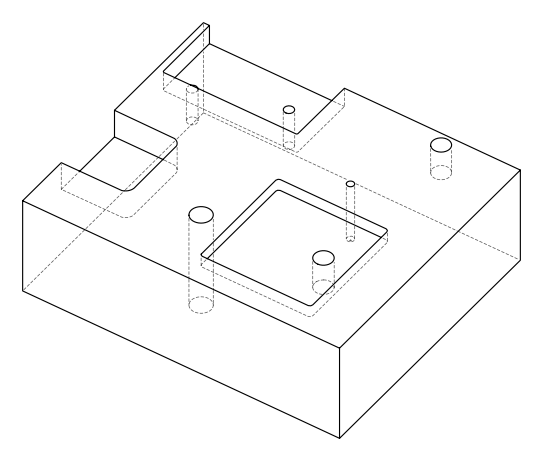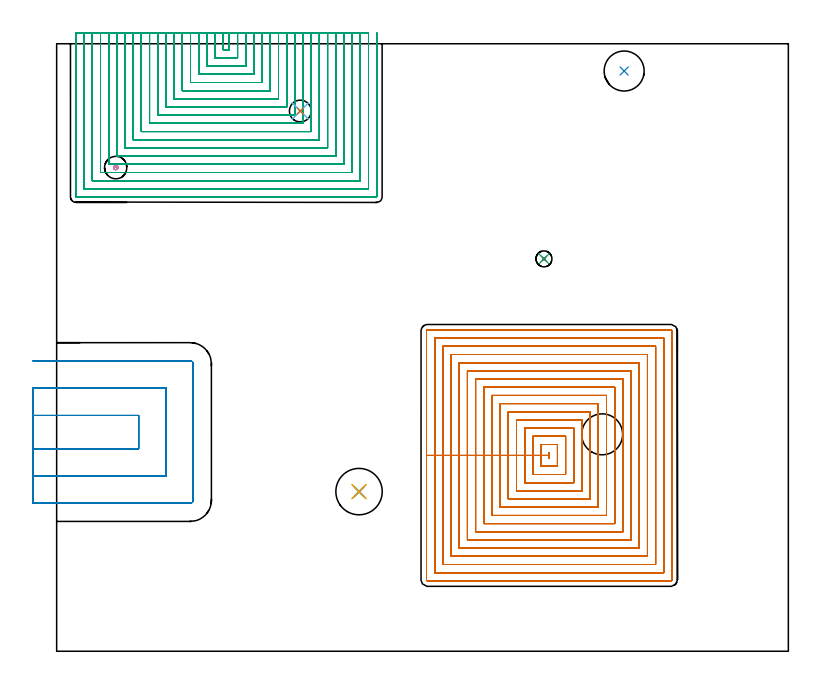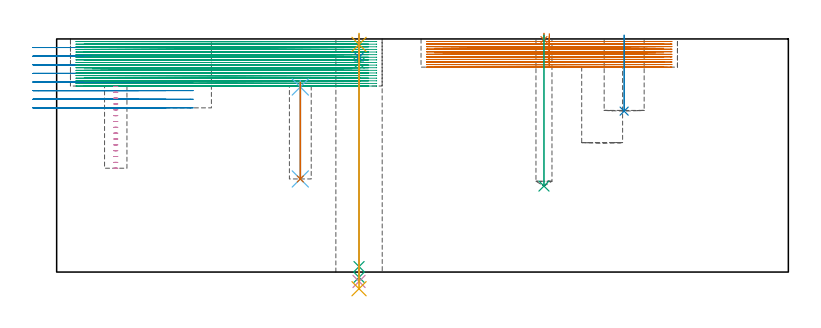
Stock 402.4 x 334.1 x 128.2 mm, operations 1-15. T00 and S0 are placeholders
(PLAN: 16 operations, 13 tool changes, 355.3 min)
(1 MILL_RECTANGULAR_POCKET | POCKET_RECTANGULAR_STRAIGHT | NXT0201_008 | Follow Part, ap 1.5, ae 75% | 99.46 min | 314551 mm3)
(2 MILL_SLOT | SLOT_PARTIAL_RECTANGULAR | UGT0201_094 | Follow Part, ap 5, ae 75% | 12.73 min | 314867 mm3)
(3 MILL_SLOT_1 | SLOT_PARTIAL_RECTANGULAR_1 | NXT0201_008 | Follow Part, ap 1.5, ae 75% | 239.48 min | 387371 mm3)
(4 MILL_BLIND_HOLE_FROM_SOLID_MATERIAL | STEP1POCKET | UGT0201_128 | Spiral | 0.67 min | 5383 mm3)
(5 SPOT_DRILL | STEP1HOLE | NXT0321_9005460120000 | 0.05 min | 165 mm3)
(6 SPOT_DRILL_1 | STEP1POCKET_1 | NXT0321_9005460120000 | 0.03 min | 2 mm3)
(7 SPOT_DRILL_2 | STEP1POCKET_3 | NXT0321_9005460120000 | 0.03 min | 12 mm3)
(8 DRILL_BLIND_HOLE_INTO_CENTER | STEP1HOLE | NXT0301_038 | 0.05 min | 239 mm3)
(9 GUN_DRILL_THROUGH_HOLE | STEP1HOLE | UGT0307_002 | 0.58 min | 3330 mm3)
(10 SPADE_DRILL_TO_ENLARGE_THROUGH_HOLE | STEP1HOLE | UGT0306_007 | 0.54 min | 23560 mm3)
(11 DRILL_TO_ENLARGE_THROUGH_HOLE | STEP1HOLE | UGT0301_386 | 0.56 min | 38104 mm3)
(12 DRILL_BLIND_HOLE_INTO_CENTER_1 | STEP1POCKET_1 | NXT0301_038 | 0.22 min | 1729 mm3)
(13 DRILL_TO_ENLARGE_BLIND_HOLE | STEP1POCKET_1 | UGT0301_373 | 0.22 min | 4023 mm3)
(14 INDEXABLE_INSERT_DRILL_BLIND_HOLE_FROM_SOLID | STEP1POCKET_2 | NXT0302_015 | 0.17 min | 14998 mm3)
(15 DRILL_BLIND_HOLE_INTO_CENTER_2 | STEP1POCKET_3 | UGT0301_483 | 0.33 min | 4744 mm3)
(16 INDEXABLE_INSERT_DRILL_BLIND_HOLE_FROM_SOLID_1 | STEP1POCKET_4 | NXT0302_016 | 0.18 min | 16542 mm3)
(TOOL NXT0201_008 | ENDMILL 6mm [2P460-0600-NA 1630] | D6 FL26 Z6)
(TOOL UGT0201_094 | End mill 20 mm | D20 FL38 Z4)
(TOOL UGT0201_128 | Carbide End Mill 10.0 | D10 FL15 Z4)
(TOOL NXT0321_9005460120000 | NC Spot Drill, 142deg, 12mm, Carbide, Uncoated | D12 PA142 FL30 Z2)
(TOOL NXT0301_038 | Carbide Drill 6.7mm [860.1-0670-034A1-MM 2214] | D6.7 PA140 FL53 Z2)
(TOOL UGT0307_002 | Gun Drill 6 mm | D6 PA130 FL24 Z1)
(TOOL UGT0306_007 | Spade Drill 16.5mm | D16.5 PA132 FL10 Z2)
(TOOL UGT0301_386 | Twist Drill 25.5 mm | D25.5 PA118 FL165 Z2)
(TOOL UGT0301_373 | Twist Drill Flat Bottom 12 mm | D12 PA180 FL101 Z2)
(TOOL NXT0302_015 | Index. Insert Drill 22mm [880-D2200L25-03] | D22 PA176 FL66 Z2)
(TOOL UGT0301_483 | Carbide Drill 8.8 mm | D8.8 PA118 FL81 Z2)
(TOOL NXT0302_016 | Index. Insert Drill 22.5mm [880-D2250L25-03] | D22.5 PA176 FL68 Z2)
(OP 1 MILL_RECTANGULAR_POCKET)
G17 G21 G94 G90
T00 M6
G54
G17 G0 G90 X270.9 Y106.245 S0 M3
G43 Z138.2 H1
Z131.2
G94 G1 Y109.2 Z130.408 F250.
Y106.2 Z129.604
Y109.2 Z128.8
Y106.2 Z127.997
Y109.2 Z127.193
Y107.7 Z126.791
Y106.2 F500.
Y109.2
Y107.7
X266.4
Y101.7
X275.4
Y113.7
X266.4
Y107.7
X261.9
Y97.2
X279.9
Y118.2
X261.9
Y107.7
X257.4
Y92.7
X284.4
Y122.7
X257.4
Y107.7
X252.9
Y88.2
X288.9
Y127.2
X252.9
Y107.7
X248.4
Y83.7
X293.4
Y131.7
X248.4
Y107.7
X243.9
Y79.2
X297.9
Y136.2
X243.9
Y107.7
X239.4
Y74.7
X302.4
Y140.7
X239.4
Y107.7
X234.9
Y70.2
X306.9
Y145.2
X234.9
Y107.7
X230.4
Y65.7
X311.4
Y149.7
X230.4
Y107.7
X225.9
Y61.2
X315.9
Y154.2
X225.9
Y107.7
X221.4
Y56.7
X320.4
Y158.7
X221.4
Y107.7
X216.9
Y52.2
X324.9
Y163.2
X216.9
Y107.7
X212.4
Y47.7
X329.4
Y167.7
X212.4
Y107.7
X207.9
Y43.2
X333.9
Y172.2
X207.9
Y107.7
X203.4
Y39.3
G3 X204. Y38.7 R0.6
G1 X337.8
G3 X338.4 Y39.3 R0.6
G1 Y176.1
G3 X337.8 Y176.7 R0.6
G1 X204.
G3 X203.4 Y176.1 R0.6
G1 Y107.7
Y106.7
G0 X270.9 Y106.245 Z129.791
G1 Y109.2 Z128.999 F250.
Y106.2 Z128.195
Y109.2 Z127.391
Y106.2 Z126.588
Y109.2 Z125.784
Y107.7 Z125.382
Y106.2 F500.
Y109.2
Y107.7
X266.4
Y101.7
X275.4
Y113.7
X266.4
Y107.7
X261.9
Y97.2
X279.9
Y118.2
X261.9
Y107.7
X257.4
Y92.7
X284.4
Y122.7
X257.4
Y107.7
X252.9
Y88.2
X288.9
Y127.2
X252.9
Y107.7
X248.4
Y83.7
X293.4
Y131.7
X248.4
Y107.7
X243.9
Y79.2
X297.9
Y136.2
X243.9
Y107.7
X239.4
Y74.7
X302.4
Y140.7
X239.4
Y107.7
X234.9
Y70.2
X306.9
Y145.2
X234.9
Y107.7
X230.4
Y65.7
X311.4
Y149.7
X230.4
Y107.7
X225.9
Y61.2
X315.9
Y154.2
X225.9
Y107.7
X221.4
Y56.7
X320.4
Y158.7
X221.4
Y107.7
X216.9
Y52.2
X324.9
Y163.2
X216.9
Y107.7
X212.4
Y47.7
X329.4
Y167.7
X212.4
Y107.7
X207.9
Y43.2
X333.9
Y172.2
X207.9
Y107.7
X203.4
Y39.3
G3 X204. Y38.7 R0.6
G1 X337.8
G3 X338.4 Y39.3 R0.6
G1 Y176.1
G3 X337.8 Y176.7 R0.6
G1 X204.
G3 X203.4 Y176.1 R0.6
G1 Y107.7
Y106.7
G0 X270.9 Y106.245 Z128.382
G1 Y109.2 Z127.59 F250.
Y106.2 Z126.786
Y109.2 Z125.982
Y106.2 Z125.178
Y109.2 Z124.375
Y107.7 Z123.973
Y106.2 F500.
Y109.2
Y107.7
X266.4
Y101.7
X275.4
Y113.7
X266.4
Y107.7
X261.9
Y97.2
X279.9
Y118.2
X261.9
Y107.7
X257.4
Y92.7
X284.4
Y122.7
X257.4
Y107.7
X252.9
Y88.2
X288.9
Y127.2
X252.9
Y107.7
X248.4
Y83.7
X293.4
Y131.7
X248.4
Y107.7
X243.9
Y79.2
X297.9
Y136.2
X243.9
Y107.7
X239.4
Y74.7
X302.4
Y140.7
X239.4
Y107.7
X234.9
Y70.2
X306.9
Y145.2
X234.9
Y107.7
X230.4
Y65.7
X311.4
Y149.7
X230.4
Y107.7
X225.9
Y61.2
X315.9
Y154.2
X225.9
Y107.7
X221.4
Y56.7
X320.4
Y158.7
X221.4
Y107.7
X216.9
Y52.2
X324.9
Y163.2
X216.9
Y107.7
X212.4
Y47.7
X329.4
Y167.7
X212.4
Y107.7
X207.9
Y43.2
X333.9
Y172.2
X207.9
Y107.7
X203.4
Y39.3
G3 X204. Y38.7 R0.6
G1 X337.8
G3 X338.4 Y39.3 R0.6
G1 Y176.1
G3 X337.8 Y176.7 R0.6
G1 X204.
G3 X203.4 Y176.1 R0.6
G1 Y107.7
Y106.7
G0 X270.9 Y106.245 Z126.973
G1 Y109.2 Z126.181 F250.
Y106.2 Z125.377
Y109.2 Z124.573
Y106.2 Z123.769
Y109.2 Z122.965
Y107.7 Z122.564
Y106.2 F500.
Y109.2
Y107.7
X266.4
Y101.7
X275.4
Y113.7
X266.4
Y107.7
X261.9
Y97.2
X279.9
Y118.2
X261.9
Y107.7
X257.4
Y92.7
X284.4
Y122.7
X257.4
Y107.7
X252.9
Y88.2
X288.9
Y127.2
X252.9
Y107.7
X248.4
Y83.7
X293.4
Y131.7
X248.4
Y107.7
X243.9
Y79.2
X297.9
Y136.2
X243.9
Y107.7
X239.4
Y74.7
X302.4
Y140.7
X239.4
Y107.7
X234.9
Y70.2
X306.9
Y145.2
X234.9
Y107.7
X230.4
Y65.7
X311.4
Y149.7
X230.4
Y107.7
X225.9
Y61.2
X315.9
Y154.2
X225.9
Y107.7
X221.4
Y56.7
X320.4
Y158.7
X221.4
Y107.7
X216.9
Y52.2
X324.9
Y163.2
X216.9
Y107.7
X212.4
Y47.7
X329.4
Y167.7
X212.4
Y107.7
X207.9
Y43.2
X333.9
Y172.2
X207.9
Y107.7
X203.4
Y39.3
G3 X204. Y38.7 R0.6
G1 X337.8
G3 X338.4 Y39.3 R0.6
G1 Y176.1
G3 X337.8 Y176.7 R0.6
G1 X204.
G3 X203.4 Y176.1 R0.6
G1 Y107.7
Y106.7
G0 X270.9 Y106.245 Z125.564
G1 Y109.2 Z124.772 F250.
Y106.2 Z123.968
Y109.2 Z123.164
Y106.2 Z122.36
Y109.2 Z121.556
Y107.7 Z121.154
Y106.2 F500.
Y109.2
Y107.7
X266.4
Y101.7
X275.4
Y113.7
X266.4
Y107.7
X261.9
Y97.2
X279.9
Y118.2
X261.9
Y107.7
X257.4
Y92.7
X284.4
Y122.7
X257.4
Y107.7
X252.9
Y88.2
X288.9
Y127.2
X252.9
Y107.7
X248.4
Y83.7
X293.4
Y131.7
X248.4
Y107.7
X243.9
Y79.2
X297.9
Y136.2
X243.9
Y107.7
X239.4
Y74.7
X302.4
Y140.7
X239.4
Y107.7
X234.9
Y70.2
X306.9
Y145.2
X234.9
Y107.7
X230.4
Y65.7
X311.4
Y149.7
X230.4
Y107.7
X225.9
Y61.2
X315.9
Y154.2
X225.9
Y107.7
X221.4
Y56.7
X320.4
Y158.7
X221.4
Y107.7
X216.9
Y52.2
X324.9
Y163.2
X216.9
Y107.7
X212.4
Y47.7
X329.4
Y167.7
X212.4
Y107.7
X207.9
Y43.2
X333.9
Y172.2
X207.9
Y107.7
X203.4
Y39.3
G3 X204. Y38.7 R0.6
G1 X337.8
G3 X338.4 Y39.3 R0.6
G1 Y176.1
G3 X337.8 Y176.7 R0.6
G1 X204.
G3 X203.4 Y176.1 R0.6
G1 Y107.7
Y106.7
G0 X270.9 Y106.245 Z124.154
G1 Y109.2 Z123.363 F250.
Y106.2 Z122.559
Y109.2 Z121.755
Y106.2 Z120.951
Y109.2 Z120.147
Y107.7 Z119.745
Y106.2 F500.
Y109.2
Y107.7
X266.4
Y101.7
X275.4
Y113.7
X266.4
Y107.7
X261.9
Y97.2
X279.9
Y118.2
X261.9
Y107.7
X257.4
Y92.7
X284.4
Y122.7
X257.4
Y107.7
X252.9
Y88.2
X288.9
Y127.2
X252.9
Y107.7
X248.4
Y83.7
X293.4
Y131.7
X248.4
Y107.7
X243.9
Y79.2
X297.9
Y136.2
X243.9
Y107.7
X239.4
Y74.7
X302.4
Y140.7
X239.4
Y107.7
X234.9
Y70.2
X306.9
Y145.2
X234.9
Y107.7
X230.4
Y65.7
X311.4
Y149.7
X230.4
Y107.7
X225.9
Y61.2
X315.9
Y154.2
X225.9
Y107.7
X221.4
Y56.7
X320.4
Y158.7
X221.4
Y107.7
X216.9
Y52.2
X324.9
Y163.2
X216.9
Y107.7
X212.4
Y47.7
X329.4
Y167.7
X212.4
Y107.7
X207.9
Y43.2
X333.9
Y172.2
X207.9
Y107.7
X203.4
Y39.3
G3 X204. Y38.7 R0.6
G1 X337.8
G3 X338.4 Y39.3 R0.6
G1 Y176.1
G3 X337.8 Y176.7 R0.6
G1 X204.
G3 X203.4 Y176.1 R0.6
G1 Y107.7
Y106.7
G0 X270.9 Y106.245 Z122.745
G1 Y109.2 Z121.954 F250.
Y106.2 Z121.15
Y109.2 Z120.346
Y106.2 Z119.542
Y109.2 Z118.738
Y107.7 Z118.336
Y106.2 F500.
Y109.2
Y107.7
X266.4
Y101.7
X275.4
Y113.7
X266.4
Y107.7
X261.9
Y97.2
X279.9
Y118.2
X261.9
Y107.7
X257.4
Y92.7
X284.4
Y122.7
X257.4
Y107.7
X252.9
Y88.2
X288.9
Y127.2
X252.9
Y107.7
X248.4
Y83.7
X293.4
Y131.7
X248.4
Y107.7
X243.9
Y79.2
X297.9
Y136.2
X243.9
Y107.7
X239.4
Y74.7
X302.4
Y140.7
X239.4
Y107.7
X234.9
Y70.2
X306.9
Y145.2
X234.9
Y107.7
X230.4
Y65.7
X311.4
Y149.7
X230.4
Y107.7
X225.9
Y61.2
X315.9
Y154.2
X225.9
Y107.7
X221.4
Y56.7
X320.4
Y158.7
X221.4
Y107.7
X216.9
Y52.2
X324.9
Y163.2
X216.9
Y107.7
X212.4
Y47.7
X329.4
Y167.7
X212.4
Y107.7
X207.9
Y43.2
X333.9
Y172.2
X207.9
Y107.7
X203.4
Y39.3
G3 X204. Y38.7 R0.6
G1 X337.8
G3 X338.4 Y39.3 R0.6
G1 Y176.1
G3 X337.8 Y176.7 R0.6
G1 X204.
G3 X203.4 Y176.1 R0.6
G1 Y107.7
Y106.7
G0 X270.9 Y106.245 Z121.336
G1 Y109.2 Z120.545 F250.
Y106.2 Z119.741
Y109.2 Z118.937
Y106.2 Z118.133
Y109.2 Z117.329
Y107.7 Z116.927
Y106.2 F500.
Y109.2
Y107.7
X266.4
Y101.7
X275.4
Y113.7
X266.4
Y107.7
X261.9
Y97.2
X279.9
Y118.2
X261.9
Y107.7
X257.4
Y92.7
X284.4
Y122.7
X257.4
Y107.7
X252.9
Y88.2
X288.9
Y127.2
X252.9
Y107.7
X248.4
Y83.7
X293.4
Y131.7
X248.4
Y107.7
X243.9
Y79.2
X297.9
Y136.2
X243.9
Y107.7
X239.4
Y74.7
X302.4
Y140.7
X239.4
Y107.7
X234.9
Y70.2
X306.9
Y145.2
X234.9
Y107.7
X230.4
Y65.7
X311.4
Y149.7
X230.4
Y107.7
X225.9
Y61.2
X315.9
Y154.2
X225.9
Y107.7
X221.4
Y56.7
X320.4
Y158.7
X221.4
Y107.7
X216.9
Y52.2
X324.9
Y163.2
X216.9
Y107.7
X212.4
Y47.7
X329.4
Y167.7
X212.4
Y107.7
X207.9
Y43.2
X333.9
Y172.2
X207.9
Y107.7
X203.4
Y39.3
G3 X204. Y38.7 R0.6
G1 X337.8
G3 X338.4 Y39.3 R0.6
G1 Y176.1
G3 X337.8 Y176.7 R0.6
G1 X204.
G3 X203.4 Y176.1 R0.6
G1 Y107.7
Y106.7
G0 X270.9 Y106.245 Z119.927
G1 Y109.2 Z119.135 F250.
Y106.2 Z118.332
Y109.2 Z117.528
Y106.2 Z116.724
Y109.2 Z115.92
Y107.7 Z115.518
Y106.2 F500.
Y109.2
Y107.7
X266.4
Y101.7
X275.4
Y113.7
X266.4
Y107.7
X261.9
Y97.2
X279.9
Y118.2
X261.9
Y107.7
X257.4
Y92.7
X284.4
Y122.7
X257.4
Y107.7
X252.9
Y88.2
X288.9
Y127.2
X252.9
Y107.7
X248.4
Y83.7
X293.4
Y131.7
X248.4
Y107.7
X243.9
Y79.2
X297.9
Y136.2
X243.9
Y107.7
X239.4
Y74.7
X302.4
Y140.7
X239.4
Y107.7
X234.9
Y70.2
X306.9
Y145.2
X234.9
Y107.7
X230.4
Y65.7
X311.4
Y149.7
X230.4
Y107.7
X225.9
Y61.2
X315.9
Y154.2
X225.9
Y107.7
X221.4
Y56.7
X320.4
Y158.7
X221.4
Y107.7
X216.9
Y52.2
X324.9
Y163.2
X216.9
Y107.7
X212.4
Y47.7
X329.4
Y167.7
X212.4
Y107.7
X207.9
Y43.2
X333.9
Y172.2
X207.9
Y107.7
X203.4
Y39.3
G3 X204. Y38.7 R0.6
G1 X337.8
G3 X338.4 Y39.3 R0.6
G1 Y176.1
G3 X337.8 Y176.7 R0.6
G1 X204.
G3 X203.4 Y176.1 R0.6
G1 Y107.7
Y106.7
G0 X270.9 Y106.245 Z118.518
G1 Y109.2 Z117.726 F250.
Y106.2 Z116.923
Y109.2 Z116.119
Y106.2 Z115.315
Y109.2 Z114.511
Y107.7 Z114.109
Y106.2 F500.
Y109.2
Y107.7
X266.4
Y101.7
X275.4
Y113.7
X266.4
Y107.7
X261.9
Y97.2
X279.9
Y118.2
X261.9
Y107.7
X257.4
Y92.7
X284.4
Y122.7
X257.4
Y107.7
X252.9
Y88.2
X288.9
Y127.2
X252.9
Y107.7
X248.4
Y83.7
X293.4
Y131.7
X248.4
Y107.7
X243.9
Y79.2
X297.9
Y136.2
X243.9
Y107.7
X239.4
Y74.7
X302.4
Y140.7
X239.4
Y107.7
X234.9
Y70.2
X306.9
Y145.2
X234.9
Y107.7
X230.4
Y65.7
X311.4
Y149.7
X230.4
Y107.7
X225.9
Y61.2
X315.9
Y154.2
X225.9
Y107.7
X221.4
Y56.7
X320.4
Y158.7
X221.4
Y107.7
X216.9
Y52.2
X324.9
Y163.2
X216.9
Y107.7
X212.4
Y47.7
X329.4
Y167.7
X212.4
Y107.7
X207.9
Y43.2
X333.9
Y172.2
X207.9
Y107.7
X203.4
Y39.3
G3 X204. Y38.7 R0.6
G1 X337.8
G3 X338.4 Y39.3 R0.6
G1 Y176.1
G3 X337.8 Y176.7 R0.6
G1 X204.
G3 X203.4 Y176.1 R0.6
G1 Y107.7
Y106.7
G0 X270.9 Y106.245 Z117.109
G1 Y109.2 Z116.317 F250.
Y106.2 Z115.513
Y109.2 Z114.71
Y106.2 Z113.906
Y109.2 Z113.102
Y107.7 Z112.7
Y106.2 F500.
Y109.2
Y107.7
X266.4
Y101.7
X275.4
Y113.7
X266.4
Y107.7
X261.9
Y97.2
X279.9
Y118.2
X261.9
Y107.7
X257.4
Y92.7
X284.4
Y122.7
X257.4
Y107.7
X252.9
Y88.2
X288.9
Y127.2
X252.9
Y107.7
X248.4
Y83.7
X293.4
Y131.7
X248.4
Y107.7
X243.9
Y79.2
X297.9
Y136.2
X243.9
Y107.7
X239.4
Y74.7
X302.4
Y140.7
X239.4
Y107.7
X234.9
Y70.2
X306.9
Y145.2
X234.9
Y107.7
X230.4
Y65.7
X311.4
Y149.7
X230.4
Y107.7
X225.9
Y61.2
X315.9
Y154.2
X225.9
Y107.7
X221.4
Y56.7
X320.4
Y158.7
X221.4
Y107.7
X216.9
Y52.2
X324.9
Y163.2
X216.9
Y107.7
X212.4
Y47.7
X329.4
Y167.7
X212.4
Y107.7
X207.9
Y43.2
X333.9
Y172.2
X207.9
Y107.7
X203.4
Y39.3
G3 X204. Y38.7 R0.6
G1 X337.8
G3 X338.4 Y39.3 R0.6
G1 Y176.1
G3 X337.8 Y176.7 R0.6
G1 X204.
G3 X203.4 Y176.1 R0.6
G1 Y107.7
Y106.7
G0 Z138.2
M5
M2
(OP 2 MILL_SLOT)
G17 G21 G94 G90
T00 M6
G54
G17 G0 G90 X-13. Y111.4 S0 M3
G43 Z138.2 H0
Z123.462
G94 G1 X-10. F250.
X45.1 F500.
Y129.7
X-10.
X-13. F250.
Y96.4
X-10.
X60.1 F500.
Y144.7
X-10.
X-13. F250.
Y81.4
X-10.
X73.4 F500.
G3 X75.1 Y83.1 R1.7
G1 Y158.
G3 X73.4 Y159.7 R1.7
G1 X-10.
X-13. F250.
G0 Y111.4 Z118.725
G1 X-10.
X45.1 F500.
Y129.7
X-10.
X-13. F250.
Y96.4
X-10.
X60.1 F500.
Y144.7
X-10.
X-13. F250.
Y81.4
X-10.
X73.4 F500.
G3 X75.1 Y83.1 R1.7
G1 Y158.
G3 X73.4 Y159.7 R1.7
G1 X-10.
X-13. F250.
G0 Y111.4 Z113.987
G1 X-10.
X45.1 F500.
Y129.7
X-10.
X-13. F250.
Y96.4
X-10.
X60.1 F500.
Y144.7
X-10.
X-13. F250.
Y81.4
X-10.
X73.4 F500.
G3 X75.1 Y83.1 R1.7
G1 Y158.
G3 X73.4 Y159.7 R1.7
G1 X-10.
X-13. F250.
G0 Y111.4 Z109.25
G1 X-10.
X45.1 F500.
Y129.7
X-10.
X-13. F250.
Y96.4
X-10.
X60.1 F500.
Y144.7
X-10.
X-13. F250.
Y81.4
X-10.
X73.4 F500.
G3 X75.1 Y83.1 R1.7
G1 Y158.
G3 X73.4 Y159.7 R1.7
G1 X-10.
X-13. F250.
G0 Y111.4 Z104.512
G1 X-10.
X45.1 F500.
Y129.7
X-10.
X-13. F250.
Y96.4
X-10.
X60.1 F500.
Y144.7
X-10.
X-13. F250.
Y81.4
X-10.
X73.4 F500.
G3 X75.1 Y83.1 R1.7
G1 Y158.
G3 X73.4 Y159.7 R1.7
G1 X-10.
X-13. F250.
G0 Y111.4 Z99.775
G1 X-10.
X45.1 F500.
Y129.7
X-10.
X-13. F250.
Y96.4
X-10.
X60.1 F500.
Y144.7
X-10.
X-13. F250.
Y81.4
X-10.
X73.4 F500.
G3 X75.1 Y83.1 R1.7
G1 Y158.
G3 X73.4 Y159.7 R1.7
G1 X-10.
X-13. F250.
G0 Y111.4 Z95.037
G1 X-10.
X45.1 F500.
Y129.7
X-10.
X-13. F250.
Y96.4
X-10.
X60.1 F500.
Y144.7
X-10.
X-13. F250.
Y81.4
X-10.
X73.4 F500.
G3 X75.1 Y83.1 R1.7
G1 Y158.
G3 X73.4 Y159.7 R1.7
G1 X-10.
X-13. F250.
G0 Y111.4 Z90.3
G1 X-10.
X45.1 F500.
Y129.7
X-10.
X-13. F250.
Y96.4
X-10.
X60.1 F500.
Y144.7
X-10.
X-13. F250.
Y81.4
X-10.
X73.4 F500.
G3 X75.1 Y83.1 R1.7
G1 Y158.
G3 X73.4 Y159.7 R1.7
G1 X-10.
X-13. F250.
G0 Z138.2
M5
M2
(OP 3 MILL_SLOT_1)
G17 G21 G94 G90
T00 M6
G54
G17 G0 G90 X91.6 Y340.1 S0 M3
G43 Z138.2 H1
Z126.761
G94 G1 Y337.1 F250.
Y330.8 F500.
X95.
Y337.1
Y340.1 F250.
X87.1
Y337.1
Y326.3 F500.
X99.5
Y337.1
Y340.1 F250.
X82.6
Y337.1
Y321.8 F500.
X104.
Y337.1
Y340.1 F250.
X78.1
Y337.1
Y317.3 F500.
X108.5
Y337.1
Y340.1 F250.
X73.6
Y337.1
Y312.8 F500.
X113.
Y337.1
Y340.1 F250.
X69.1
Y337.1
Y308.3 F500.
X117.5
Y337.1
Y340.1 F250.
X64.6
Y337.1
Y303.8 F500.
X122.
Y337.1
Y340.1 F250.
X60.1
Y337.1
Y299.3 F500.
X126.5
Y337.1
Y340.1 F250.
X55.6
Y337.1
Y294.8 F500.
X131.
Y337.1
Y340.1 F250.
X51.1
Y337.1
Y290.3 F500.
X135.5
Y337.1
Y340.1 F250.
X46.6
Y337.1
Y285.8 F500.
X140.
Y337.1
Y340.1 F250.
X42.1
Y337.1
Y281.3 F500.
X144.5
Y337.1
Y340.1 F250.
X37.6
Y337.1
Y276.8 F500.
X149.
Y337.1
Y340.1 F250.
X33.1
Y337.1
Y272.3 F500.
X153.5
Y337.1
Y340.1 F250.
X28.6
Y337.1
Y267.8 F500.
X158.
Y337.1
Y340.1 F250.
X24.1
Y337.1
Y263.3 F500.
X162.5
Y337.1
Y340.1 F250.
X19.6
Y337.1
Y258.8 F500.
X167.
Y337.1
Y340.1 F250.
X15.1
Y337.1
Y254.3 F500.
X171.5
Y337.1
Y340.1 F250.
X10.6
Y337.1
Y250. F500.
G3 X10.8 Y249.8 R0.2
G1 X175.8
G3 X176. Y250. R0.2
G1 Y337.1
Y340.1 F250.
G0 X91.6 Z125.322
G1 Y337.1
Y330.8 F500.
X95.
Y337.1
Y340.1 F250.
X87.1
Y337.1
Y326.3 F500.
X99.5
Y337.1
Y340.1 F250.
X82.6
Y337.1
Y321.8 F500.
X104.
Y337.1
Y340.1 F250.
X78.1
Y337.1
Y317.3 F500.
X108.5
Y337.1
Y340.1 F250.
X73.6
Y337.1
Y312.8 F500.
X113.
Y337.1
Y340.1 F250.
X69.1
Y337.1
Y308.3 F500.
X117.5
Y337.1
Y340.1 F250.
X64.6
Y337.1
Y303.8 F500.
X122.
Y337.1
Y340.1 F250.
X60.1
Y337.1
Y299.3 F500.
X126.5
Y337.1
Y340.1 F250.
X55.6
Y337.1
Y294.8 F500.
X131.
Y337.1
Y340.1 F250.
X51.1
Y337.1
Y290.3 F500.
X135.5
Y337.1
Y340.1 F250.
X46.6
Y337.1
Y285.8 F500.
X140.
Y337.1
Y340.1 F250.
X42.1
Y337.1
Y281.3 F500.
X144.5
Y337.1
Y340.1 F250.
X37.6
Y337.1
Y276.8 F500.
X149.
Y337.1
Y340.1 F250.
X33.1
Y337.1
Y272.3 F500.
X153.5
Y337.1
Y340.1 F250.
X28.6
Y337.1
Y267.8 F500.
X158.
Y337.1
Y340.1 F250.
X24.1
Y337.1
Y263.3 F500.
X162.5
Y337.1
Y340.1 F250.
X19.6
Y337.1
Y258.8 F500.
X167.
Y337.1
Y340.1 F250.
X15.1
Y337.1
Y254.3 F500.
X171.5
Y337.1
Y340.1 F250.
X10.6
Y337.1
Y250. F500.
G3 X10.8 Y249.8 R0.2
G1 X175.8
G3 X176. Y250. R0.2
G1 Y337.1
Y340.1 F250.
G0 X91.6 Z123.883
G1 Y337.1
Y330.8 F500.
X95.
Y337.1
Y340.1 F250.
X87.1
Y337.1
Y326.3 F500.
X99.5
Y337.1
Y340.1 F250.
X82.6
Y337.1
Y321.8 F500.
X104.
Y337.1
Y340.1 F250.
X78.1
Y337.1
Y317.3 F500.
X108.5
Y337.1
Y340.1 F250.
X73.6
Y337.1
Y312.8 F500.
X113.
Y337.1
Y340.1 F250.
X69.1
Y337.1
Y308.3 F500.
X117.5
Y337.1
Y340.1 F250.
X64.6
Y337.1
Y303.8 F500.
X122.
Y337.1
Y340.1 F250.
X60.1
Y337.1
Y299.3 F500.
X126.5
Y337.1
Y340.1 F250.
X55.6
Y337.1
Y294.8 F500.
X131.
Y337.1
Y340.1 F250.
X51.1
Y337.1
Y290.3 F500.
X135.5
Y337.1
Y340.1 F250.
X46.6
Y337.1
Y285.8 F500.
X140.
Y337.1
Y340.1 F250.
X42.1
Y337.1
Y281.3 F500.
X144.5
Y337.1
Y340.1 F250.
X37.6
Y337.1
Y276.8 F500.
X149.
Y337.1
Y340.1 F250.
X33.1
Y337.1
Y272.3 F500.
X153.5
Y337.1
Y340.1 F250.
X28.6
Y337.1
Y267.8 F500.
X158.
Y337.1
Y340.1 F250.
X24.1
Y337.1
Y263.3 F500.
X162.5
Y337.1
Y340.1 F250.
X19.6
Y337.1
Y258.8 F500.
X167.
Y337.1
Y340.1 F250.
X15.1
Y337.1
Y254.3 F500.
X171.5
Y337.1
Y340.1 F250.
X10.6
Y337.1
Y250. F500.
G3 X10.8 Y249.8 R0.2
G1 X175.8
G3 X176. Y250. R0.2
G1 Y337.1
Y340.1 F250.
G0 X91.6 Z122.444
G1 Y337.1
Y330.8 F500.
X95.
Y337.1
Y340.1 F250.
X87.1
Y337.1
Y326.3 F500.
X99.5
Y337.1
Y340.1 F250.
X82.6
Y337.1
Y321.8 F500.
X104.
Y337.1
Y340.1 F250.
X78.1
Y337.1
Y317.3 F500.
X108.5
Y337.1
Y340.1 F250.
X73.6
Y337.1
Y312.8 F500.
X113.
Y337.1
Y340.1 F250.
X69.1
Y337.1
Y308.3 F500.
X117.5
Y337.1
Y340.1 F250.
X64.6
Y337.1
Y303.8 F500.
X122.
Y337.1
Y340.1 F250.
X60.1
Y337.1
Y299.3 F500.
X126.5
Y337.1
Y340.1 F250.
X55.6
Y337.1
Y294.8 F500.
X131.
Y337.1
Y340.1 F250.
X51.1
Y337.1
Y290.3 F500.
X135.5
Y337.1
Y340.1 F250.
X46.6
Y337.1
Y285.8 F500.
X140.
Y337.1
Y340.1 F250.
X42.1
Y337.1
Y281.3 F500.
X144.5
Y337.1
Y340.1 F250.
X37.6
Y337.1
Y276.8 F500.
X149.
Y337.1
Y340.1 F250.
X33.1
Y337.1
Y272.3 F500.
X153.5
Y337.1
Y340.1 F250.
X28.6
Y337.1
Y267.8 F500.
X158.
Y337.1
Y340.1 F250.
X24.1
Y337.1
Y263.3 F500.
X162.5
Y337.1
Y340.1 F250.
X19.6
Y337.1
Y258.8 F500.
X167.
Y337.1
Y340.1 F250.
X15.1
Y337.1
Y254.3 F500.
X171.5
Y337.1
Y340.1 F250.
X10.6
Y337.1
Y250. F500.
G3 X10.8 Y249.8 R0.2
G1 X175.8
G3 X176. Y250. R0.2
G1 Y337.1
Y340.1 F250.
G0 X91.6 Z121.005
G1 Y337.1
Y330.8 F500.
X95.
Y337.1
Y340.1 F250.
X87.1
Y337.1
Y326.3 F500.
X99.5
Y337.1
Y340.1 F250.
X82.6
Y337.1
Y321.8 F500.
X104.
Y337.1
Y340.1 F250.
X78.1
Y337.1
Y317.3 F500.
X108.5
Y337.1
Y340.1 F250.
X73.6
Y337.1
Y312.8 F500.
X113.
Y337.1
Y340.1 F250.
X69.1
Y337.1
Y308.3 F500.
X117.5
Y337.1
Y340.1 F250.
X64.6
Y337.1
Y303.8 F500.
X122.
Y337.1
Y340.1 F250.
X60.1
Y337.1
Y299.3 F500.
X126.5
Y337.1
Y340.1 F250.
X55.6
Y337.1
Y294.8 F500.
X131.
Y337.1
Y340.1 F250.
X51.1
Y337.1
Y290.3 F500.
X135.5
Y337.1
Y340.1 F250.
X46.6
Y337.1
Y285.8 F500.
X140.
Y337.1
Y340.1 F250.
X42.1
Y337.1
Y281.3 F500.
X144.5
Y337.1
Y340.1 F250.
X37.6
Y337.1
Y276.8 F500.
X149.
Y337.1
Y340.1 F250.
X33.1
Y337.1
Y272.3 F500.
X153.5
Y337.1
Y340.1 F250.
X28.6
Y337.1
Y267.8 F500.
X158.
Y337.1
Y340.1 F250.
X24.1
Y337.1
Y263.3 F500.
X162.5
Y337.1
Y340.1 F250.
X19.6
Y337.1
Y258.8 F500.
X167.
Y337.1
Y340.1 F250.
X15.1
Y337.1
Y254.3 F500.
X171.5
Y337.1
Y340.1 F250.
X10.6
Y337.1
Y250. F500.
G3 X10.8 Y249.8 R0.2
G1 X175.8
G3 X176. Y250. R0.2
G1 Y337.1
Y340.1 F250.
G0 X91.6 Z119.567
G1 Y337.1
Y330.8 F500.
X95.
Y337.1
Y340.1 F250.
X87.1
Y337.1
Y326.3 F500.
X99.5
Y337.1
Y340.1 F250.
X82.6
Y337.1
Y321.8 F500.
X104.
Y337.1
Y340.1 F250.
X78.1
Y337.1
Y317.3 F500.
X108.5
Y337.1
Y340.1 F250.
X73.6
Y337.1
Y312.8 F500.
X113.
Y337.1
Y340.1 F250.
X69.1
Y337.1
Y308.3 F500.
X117.5
Y337.1
Y340.1 F250.
X64.6
Y337.1
Y303.8 F500.
X122.
Y337.1
Y340.1 F250.
X60.1
Y337.1
Y299.3 F500.
X126.5
Y337.1
Y340.1 F250.
X55.6
Y337.1
Y294.8 F500.
X131.
Y337.1
Y340.1 F250.
X51.1
Y337.1
Y290.3 F500.
X135.5
Y337.1
Y340.1 F250.
X46.6
Y337.1
Y285.8 F500.
X140.
Y337.1
Y340.1 F250.
X42.1
Y337.1
Y281.3 F500.
X144.5
Y337.1
Y340.1 F250.
X37.6
Y337.1
Y276.8 F500.
X149.
Y337.1
Y340.1 F250.
X33.1
Y337.1
Y272.3 F500.
X153.5
Y337.1
Y340.1 F250.
X28.6
Y337.1
Y267.8 F500.
X158.
Y337.1
Y340.1 F250.
X24.1
Y337.1
Y263.3 F500.
X162.5
Y337.1
Y340.1 F250.
X19.6
Y337.1
Y258.8 F500.
X167.
Y337.1
Y340.1 F250.
X15.1
Y337.1
Y254.3 F500.
X171.5
Y337.1
Y340.1 F250.
X10.6
Y337.1
Y250. F500.
G3 X10.8 Y249.8 R0.2
G1 X175.8
G3 X176. Y250. R0.2
G1 Y337.1
Y340.1 F250.
G0 X91.6 Z118.128
G1 Y337.1
Y330.8 F500.
X95.
Y337.1
Y340.1 F250.
X87.1
Y337.1
Y326.3 F500.
X99.5
Y337.1
Y340.1 F250.
X82.6
Y337.1
Y321.8 F500.
X104.
Y337.1
Y340.1 F250.
X78.1
Y337.1
Y317.3 F500.
X108.5
Y337.1
Y340.1 F250.
X73.6
Y337.1
Y312.8 F500.
X113.
Y337.1
Y340.1 F250.
X69.1
Y337.1
Y308.3 F500.
X117.5
Y337.1
Y340.1 F250.
X64.6
Y337.1
Y303.8 F500.
X122.
Y337.1
Y340.1 F250.
X60.1
Y337.1
Y299.3 F500.
X126.5
Y337.1
Y340.1 F250.
X55.6
Y337.1
Y294.8 F500.
X131.
Y337.1
Y340.1 F250.
X51.1
Y337.1
Y290.3 F500.
X135.5
Y337.1
Y340.1 F250.
X46.6
Y337.1
Y285.8 F500.
X140.
Y337.1
Y340.1 F250.
X42.1
Y337.1
Y281.3 F500.
X144.5
Y337.1
Y340.1 F250.
X37.6
Y337.1
Y276.8 F500.
X149.
Y337.1
Y340.1 F250.
X33.1
Y337.1
Y272.3 F500.
X153.5
Y337.1
Y340.1 F250.
X28.6
Y337.1
Y267.8 F500.
X158.
Y337.1
Y340.1 F250.
X24.1
Y337.1
Y263.3 F500.
X162.5
Y337.1
Y340.1 F250.
X19.6
Y337.1
Y258.8 F500.
X167.
Y337.1
Y340.1 F250.
X15.1
Y337.1
Y254.3 F500.
X171.5
Y337.1
Y340.1 F250.
X10.6
Y337.1
Y250. F500.
G3 X10.8 Y249.8 R0.2
G1 X175.8
G3 X176. Y250. R0.2
G1 Y337.1
Y340.1 F250.
G0 X91.6 Z116.689
G1 Y337.1
Y330.8 F500.
X95.
Y337.1
Y340.1 F250.
X87.1
Y337.1
Y326.3 F500.
X99.5
Y337.1
Y340.1 F250.
X82.6
Y337.1
Y321.8 F500.
X104.
Y337.1
Y340.1 F250.
X78.1
Y337.1
Y317.3 F500.
X108.5
Y337.1
Y340.1 F250.
X73.6
Y337.1
Y312.8 F500.
X113.
Y337.1
Y340.1 F250.
X69.1
Y337.1
Y308.3 F500.
X117.5
Y337.1
Y340.1 F250.
X64.6
Y337.1
Y303.8 F500.
X122.
Y337.1
Y340.1 F250.
X60.1
Y337.1
Y299.3 F500.
X126.5
Y337.1
Y340.1 F250.
X55.6
Y337.1
Y294.8 F500.
X131.
Y337.1
Y340.1 F250.
X51.1
Y337.1
Y290.3 F500.
X135.5
Y337.1
Y340.1 F250.
X46.6
Y337.1
Y285.8 F500.
X140.
Y337.1
Y340.1 F250.
X42.1
Y337.1
Y281.3 F500.
X144.5
Y337.1
Y340.1 F250.
X37.6
Y337.1
Y276.8 F500.
X149.
Y337.1
Y340.1 F250.
X33.1
Y337.1
Y272.3 F500.
X153.5
Y337.1
Y340.1 F250.
X28.6
Y337.1
Y267.8 F500.
X158.
Y337.1
Y340.1 F250.
X24.1
Y337.1
Y263.3 F500.
X162.5
Y337.1
Y340.1 F250.
X19.6
Y337.1
Y258.8 F500.
X167.
Y337.1
Y340.1 F250.
X15.1
Y337.1
Y254.3 F500.
X171.5
Y337.1
Y340.1 F250.
X10.6
Y337.1
Y250. F500.
G3 X10.8 Y249.8 R0.2
G1 X175.8
G3 X176. Y250. R0.2
G1 Y337.1
Y340.1 F250.
G0 X91.6 Z115.25
G1 Y337.1
Y330.8 F500.
X95.
Y337.1
Y340.1 F250.
X87.1
Y337.1
Y326.3 F500.
X99.5
Y337.1
Y340.1 F250.
X82.6
Y337.1
Y321.8 F500.
X104.
Y337.1
Y340.1 F250.
X78.1
Y337.1
Y317.3 F500.
X108.5
Y337.1
Y340.1 F250.
X73.6
Y337.1
Y312.8 F500.
X113.
Y337.1
Y340.1 F250.
X69.1
Y337.1
Y308.3 F500.
X117.5
Y337.1
Y340.1 F250.
X64.6
Y337.1
Y303.8 F500.
X122.
Y337.1
Y340.1 F250.
X60.1
Y337.1
Y299.3 F500.
X126.5
Y337.1
Y340.1 F250.
X55.6
Y337.1
Y294.8 F500.
X131.
Y337.1
Y340.1 F250.
X51.1
Y337.1
Y290.3 F500.
X135.5
Y337.1
Y340.1 F250.
X46.6
Y337.1
Y285.8 F500.
X140.
Y337.1
Y340.1 F250.
X42.1
Y337.1
Y281.3 F500.
X144.5
Y337.1
Y340.1 F250.
X37.6
Y337.1
Y276.8 F500.
X149.
Y337.1
Y340.1 F250.
X33.1
Y337.1
Y272.3 F500.
X153.5
Y337.1
Y340.1 F250.
X28.6
Y337.1
Y267.8 F500.
X158.
Y337.1
Y340.1 F250.
X24.1
Y337.1
Y263.3 F500.
X162.5
Y337.1
Y340.1 F250.
X19.6
Y337.1
Y258.8 F500.
X167.
Y337.1
Y340.1 F250.
X15.1
Y337.1
Y254.3 F500.
X171.5
Y337.1
Y340.1 F250.
X10.6
Y337.1
Y250. F500.
G3 X10.8 Y249.8 R0.2
G1 X175.8
G3 X176. Y250. R0.2
G1 Y337.1
Y340.1 F250.
G0 X91.6 Z113.811
G1 Y337.1
Y330.8 F500.
X95.
Y337.1
Y340.1 F250.
X87.1
Y337.1
Y326.3 F500.
X99.5
Y337.1
Y340.1 F250.
X82.6
Y337.1
Y321.8 F500.
X104.
Y337.1
Y340.1 F250.
X78.1
Y337.1
Y317.3 F500.
X108.5
Y337.1
Y340.1 F250.
X73.6
Y337.1
Y312.8 F500.
X113.
Y337.1
Y340.1 F250.
X69.1
Y337.1
Y308.3 F500.
X117.5
Y337.1
Y340.1 F250.
X64.6
Y337.1
Y303.8 F500.
X122.
Y337.1
Y340.1 F250.
X60.1
Y337.1
Y299.3 F500.
X126.5
Y337.1
Y340.1 F250.
X55.6
Y337.1
Y294.8 F500.
X131.
Y337.1
Y340.1 F250.
X51.1
Y337.1
Y290.3 F500.
X135.5
Y337.1
Y340.1 F250.
X46.6
Y337.1
Y285.8 F500.
X140.
Y337.1
Y340.1 F250.
X42.1
Y337.1
Y281.3 F500.
X144.5
Y337.1
Y340.1 F250.
X37.6
Y337.1
Y276.8 F500.
X149.
Y337.1
Y340.1 F250.
X33.1
Y337.1
Y272.3 F500.
X153.5
Y337.1
Y340.1 F250.
X28.6
Y337.1
Y267.8 F500.
X158.
Y337.1
Y340.1 F250.
X24.1
Y337.1
Y263.3 F500.
X162.5
Y337.1
Y340.1 F250.
X19.6
Y337.1
Y258.8 F500.
X167.
Y337.1
Y340.1 F250.
X15.1
Y337.1
Y254.3 F500.
X171.5
Y337.1
Y340.1 F250.
X10.6
Y337.1
Y250. F500.
G3 X10.8 Y249.8 R0.2
G1 X175.8
G3 X176. Y250. R0.2
G1 Y337.1
Y340.1 F250.
G0 X91.6 Z112.372
G1 Y337.1
Y330.8 F500.
X95.
Y337.1
Y340.1 F250.
X87.1
Y337.1
Y326.3 F500.
X99.5
Y337.1
Y340.1 F250.
X82.6
Y337.1
Y321.8 F500.
X104.
Y337.1
Y340.1 F250.
X78.1
Y337.1
Y317.3 F500.
X108.5
Y337.1
Y340.1 F250.
X73.6
Y337.1
Y312.8 F500.
X113.
Y337.1
Y340.1 F250.
X69.1
Y337.1
Y308.3 F500.
X117.5
Y337.1
Y340.1 F250.
X64.6
Y337.1
Y303.8 F500.
X122.
Y337.1
Y340.1 F250.
X60.1
Y337.1
Y299.3 F500.
X126.5
Y337.1
Y340.1 F250.
X55.6
Y337.1
Y294.8 F500.
X131.
Y337.1
Y340.1 F250.
X51.1
Y337.1
Y290.3 F500.
X135.5
Y337.1
Y340.1 F250.
X46.6
Y337.1
Y285.8 F500.
X140.
Y337.1
Y340.1 F250.
X42.1
Y337.1
Y281.3 F500.
X144.5
Y337.1
Y340.1 F250.
X37.6
Y337.1
Y276.8 F500.
X149.
Y337.1
Y340.1 F250.
X33.1
Y337.1
Y272.3 F500.
X153.5
Y337.1
Y340.1 F250.
X28.6
Y337.1
Y267.8 F500.
X158.
Y337.1
Y340.1 F250.
X24.1
Y337.1
Y263.3 F500.
X162.5
Y337.1
Y340.1 F250.
X19.6
Y337.1
Y258.8 F500.
X167.
Y337.1
Y340.1 F250.
X15.1
Y337.1
Y254.3 F500.
X171.5
Y337.1
Y340.1 F250.
X10.6
Y337.1
Y250. F500.
G3 X10.8 Y249.8 R0.2
G1 X175.8
G3 X176. Y250. R0.2
G1 Y337.1
Y340.1 F250.
G0 X91.6 Z110.933
G1 Y337.1
Y330.8 F500.
X95.
Y337.1
Y340.1 F250.
X87.1
Y337.1
Y326.3 F500.
X99.5
Y337.1
Y340.1 F250.
X82.6
Y337.1
Y321.8 F500.
X104.
Y337.1
Y340.1 F250.
X78.1
Y337.1
Y317.3 F500.
X108.5
Y337.1
Y340.1 F250.
X73.6
Y337.1
Y312.8 F500.
X113.
Y337.1
Y340.1 F250.
X69.1
Y337.1
Y308.3 F500.
X117.5
Y337.1
Y340.1 F250.
X64.6
Y337.1
Y303.8 F500.
X122.
Y337.1
Y340.1 F250.
X60.1
Y337.1
Y299.3 F500.
X126.5
Y337.1
Y340.1 F250.
X55.6
Y337.1
Y294.8 F500.
X131.
Y337.1
Y340.1 F250.
X51.1
Y337.1
Y290.3 F500.
X135.5
Y337.1
Y340.1 F250.
X46.6
Y337.1
Y285.8 F500.
X140.
Y337.1
Y340.1 F250.
X42.1
Y337.1
Y281.3 F500.
X144.5
Y337.1
Y340.1 F250.
X37.6
Y337.1
Y276.8 F500.
X149.
Y337.1
Y340.1 F250.
X33.1
Y337.1
Y272.3 F500.
X153.5
Y337.1
Y340.1 F250.
X28.6
Y337.1
Y267.8 F500.
X158.
Y337.1
Y340.1 F250.
X24.1
Y337.1
Y263.3 F500.
X162.5
Y337.1
Y340.1 F250.
X19.6
Y337.1
Y258.8 F500.
X167.
Y337.1
Y340.1 F250.
X15.1
Y337.1
Y254.3 F500.
X171.5
Y337.1
Y340.1 F250.
X10.6
Y337.1
Y250. F500.
G3 X10.8 Y249.8 R0.2
G1 X175.8
G3 X176. Y250. R0.2
G1 Y337.1
Y340.1 F250.
G0 X91.6 Z109.494
G1 Y337.1
Y330.8 F500.
X95.
Y337.1
Y340.1 F250.
X87.1
Y337.1
Y326.3 F500.
X99.5
Y337.1
Y340.1 F250.
X82.6
Y337.1
Y321.8 F500.
X104.
Y337.1
Y340.1 F250.
X78.1
Y337.1
Y317.3 F500.
X108.5
Y337.1
Y340.1 F250.
X73.6
Y337.1
Y312.8 F500.
X113.
Y337.1
Y340.1 F250.
X69.1
Y337.1
Y308.3 F500.
X117.5
Y337.1
Y340.1 F250.
X64.6
Y337.1
Y303.8 F500.
X122.
Y337.1
Y340.1 F250.
X60.1
Y337.1
Y299.3 F500.
X126.5
Y337.1
Y340.1 F250.
X55.6
Y337.1
Y294.8 F500.
X131.
Y337.1
Y340.1 F250.
X51.1
Y337.1
Y290.3 F500.
X135.5
Y337.1
Y340.1 F250.
X46.6
Y337.1
Y285.8 F500.
X140.
Y337.1
Y340.1 F250.
X42.1
Y337.1
Y281.3 F500.
X144.5
Y337.1
Y340.1 F250.
X37.6
Y337.1
Y276.8 F500.
X149.
Y337.1
Y340.1 F250.
X33.1
Y337.1
Y272.3 F500.
X153.5
Y337.1
Y340.1 F250.
X28.6
Y337.1
Y267.8 F500.
X158.
Y337.1
Y340.1 F250.
X24.1
Y337.1
Y263.3 F500.
X162.5
Y337.1
Y340.1 F250.
X19.6
Y337.1
Y258.8 F500.
X167.
Y337.1
Y340.1 F250.
X15.1
Y337.1
Y254.3 F500.
X171.5
Y337.1
Y340.1 F250.
X10.6
Y337.1
Y250. F500.
G3 X10.8 Y249.8 R0.2
G1 X175.8
G3 X176. Y250. R0.2
G1 Y337.1
Y340.1 F250.
G0 X91.6 Z108.056
G1 Y337.1
Y330.8 F500.
X95.
Y337.1
Y340.1 F250.
X87.1
Y337.1
Y326.3 F500.
X99.5
Y337.1
Y340.1 F250.
X82.6
Y337.1
Y321.8 F500.
X104.
Y337.1
Y340.1 F250.
X78.1
Y337.1
Y317.3 F500.
X108.5
Y337.1
Y340.1 F250.
X73.6
Y337.1
Y312.8 F500.
X113.
Y337.1
Y340.1 F250.
X69.1
Y337.1
Y308.3 F500.
X117.5
Y337.1
Y340.1 F250.
X64.6
Y337.1
Y303.8 F500.
X122.
Y337.1
Y340.1 F250.
X60.1
Y337.1
Y299.3 F500.
X126.5
Y337.1
Y340.1 F250.
X55.6
Y337.1
Y294.8 F500.
X131.
Y337.1
Y340.1 F250.
X51.1
Y337.1
Y290.3 F500.
X135.5
Y337.1
Y340.1 F250.
X46.6
Y337.1
Y285.8 F500.
X140.
Y337.1
Y340.1 F250.
X42.1
Y337.1
Y281.3 F500.
X144.5
Y337.1
Y340.1 F250.
X37.6
Y337.1
Y276.8 F500.
X149.
Y337.1
Y340.1 F250.
X33.1
Y337.1
Y272.3 F500.
X153.5
Y337.1
Y340.1 F250.
X28.6
Y337.1
Y267.8 F500.
X158.
Y337.1
Y340.1 F250.
X24.1
Y337.1
Y263.3 F500.
X162.5
Y337.1
Y340.1 F250.
X19.6
Y337.1
Y258.8 F500.
X167.
Y337.1
Y340.1 F250.
X15.1
Y337.1
Y254.3 F500.
X171.5
Y337.1
Y340.1 F250.
X10.6
Y337.1
Y250. F500.
G3 X10.8 Y249.8 R0.2
G1 X175.8
G3 X176. Y250. R0.2
G1 Y337.1
Y340.1 F250.
G0 X91.6 Z106.617
G1 Y337.1
Y330.8 F500.
X95.
Y337.1
Y340.1 F250.
X87.1
Y337.1
Y326.3 F500.
X99.5
Y337.1
Y340.1 F250.
X82.6
Y337.1
Y321.8 F500.
X104.
Y337.1
Y340.1 F250.
X78.1
Y337.1
Y317.3 F500.
X108.5
Y337.1
Y340.1 F250.
X73.6
Y337.1
Y312.8 F500.
X113.
Y337.1
Y340.1 F250.
X69.1
Y337.1
Y308.3 F500.
X117.5
Y337.1
Y340.1 F250.
X64.6
Y337.1
Y303.8 F500.
X122.
Y337.1
Y340.1 F250.
X60.1
Y337.1
Y299.3 F500.
X126.5
Y337.1
Y340.1 F250.
X55.6
Y337.1
Y294.8 F500.
X131.
Y337.1
Y340.1 F250.
X51.1
Y337.1
Y290.3 F500.
X135.5
Y337.1
Y340.1 F250.
X46.6
Y337.1
Y285.8 F500.
X140.
Y337.1
Y340.1 F250.
X42.1
Y337.1
Y281.3 F500.
X144.5
Y337.1
Y340.1 F250.
X37.6
Y337.1
Y276.8 F500.
X149.
Y337.1
Y340.1 F250.
X33.1
Y337.1
Y272.3 F500.
X153.5
Y337.1
Y340.1 F250.
X28.6
Y337.1
Y267.8 F500.
X158.
Y337.1
Y340.1 F250.
X24.1
Y337.1
Y263.3 F500.
X162.5
Y337.1
Y340.1 F250.
X19.6
Y337.1
Y258.8 F500.
X167.
Y337.1
Y340.1 F250.
X15.1
Y337.1
Y254.3 F500.
X171.5
Y337.1
Y340.1 F250.
X10.6
Y337.1
Y250. F500.
G3 X10.8 Y249.8 R0.2
G1 X175.8
G3 X176. Y250. R0.2
G1 Y337.1
Y340.1 F250.
G0 X91.6 Z105.178
G1 Y337.1
Y330.8 F500.
X95.
Y337.1
Y340.1 F250.
X87.1
Y337.1
Y326.3 F500.
X99.5
Y337.1
Y340.1 F250.
X82.6
Y337.1
Y321.8 F500.
X104.
Y337.1
Y340.1 F250.
X78.1
Y337.1
Y317.3 F500.
X108.5
Y337.1
Y340.1 F250.
X73.6
Y337.1
Y312.8 F500.
X113.
Y337.1
Y340.1 F250.
X69.1
Y337.1
Y308.3 F500.
X117.5
Y337.1
Y340.1 F250.
X64.6
Y337.1
Y303.8 F500.
X122.
Y337.1
Y340.1 F250.
X60.1
Y337.1
Y299.3 F500.
X126.5
Y337.1
Y340.1 F250.
X55.6
Y337.1
Y294.8 F500.
X131.
Y337.1
Y340.1 F250.
X51.1
Y337.1
Y290.3 F500.
X135.5
Y337.1
Y340.1 F250.
X46.6
Y337.1
Y285.8 F500.
X140.
Y337.1
Y340.1 F250.
X42.1
Y337.1
Y281.3 F500.
X144.5
Y337.1
Y340.1 F250.
X37.6
Y337.1
Y276.8 F500.
X149.
Y337.1
Y340.1 F250.
X33.1
Y337.1
Y272.3 F500.
X153.5
Y337.1
Y340.1 F250.
X28.6
Y337.1
Y267.8 F500.
X158.
Y337.1
Y340.1 F250.
X24.1
Y337.1
Y263.3 F500.
X162.5
Y337.1
Y340.1 F250.
X19.6
Y337.1
Y258.8 F500.
X167.
Y337.1
Y340.1 F250.
X15.1
Y337.1
Y254.3 F500.
X171.5
Y337.1
Y340.1 F250.
X10.6
Y337.1
Y250. F500.
G3 X10.8 Y249.8 R0.2
G1 X175.8
G3 X176. Y250. R0.2
G1 Y337.1
Y340.1 F250.
G0 X91.6 Z103.739
G1 Y337.1
Y330.8 F500.
X95.
Y337.1
Y340.1 F250.
X87.1
Y337.1
Y326.3 F500.
X99.5
Y337.1
Y340.1 F250.
X82.6
Y337.1
Y321.8 F500.
X104.
Y337.1
Y340.1 F250.
X78.1
Y337.1
Y317.3 F500.
X108.5
Y337.1
Y340.1 F250.
X73.6
Y337.1
Y312.8 F500.
X113.
Y337.1
Y340.1 F250.
X69.1
Y337.1
Y308.3 F500.
X117.5
Y337.1
Y340.1 F250.
X64.6
Y337.1
Y303.8 F500.
X122.
Y337.1
Y340.1 F250.
X60.1
Y337.1
Y299.3 F500.
X126.5
Y337.1
Y340.1 F250.
X55.6
Y337.1
Y294.8 F500.
X131.
Y337.1
Y340.1 F250.
X51.1
Y337.1
Y290.3 F500.
X135.5
Y337.1
Y340.1 F250.
X46.6
Y337.1
Y285.8 F500.
X140.
Y337.1
Y340.1 F250.
X42.1
Y337.1
Y281.3 F500.
X144.5
Y337.1
Y340.1 F250.
X37.6
Y337.1
Y276.8 F500.
X149.
Y337.1
Y340.1 F250.
X33.1
Y337.1
Y272.3 F500.
X153.5
Y337.1
Y340.1 F250.
X28.6
Y337.1
Y267.8 F500.
X158.
Y337.1
Y340.1 F250.
X24.1
Y337.1
Y263.3 F500.
X162.5
Y337.1
Y340.1 F250.
X19.6
Y337.1
Y258.8 F500.
X167.
Y337.1
Y340.1 F250.
X15.1
Y337.1
Y254.3 F500.
X171.5
Y337.1
Y340.1 F250.
X10.6
Y337.1
Y250. F500.
G3 X10.8 Y249.8 R0.2
G1 X175.8
G3 X176. Y250. R0.2
G1 Y337.1
Y340.1 F250.
G0 X91.6 Z102.3
G1 Y337.1
Y330.8 F500.
X95.
Y337.1
Y340.1 F250.
X87.1
Y337.1
Y326.3 F500.
X99.5
Y337.1
Y340.1 F250.
X82.6
Y337.1
Y321.8 F500.
X104.
Y337.1
Y340.1 F250.
X78.1
Y337.1
Y317.3 F500.
X108.5
Y337.1
Y340.1 F250.
X73.6
Y337.1
Y312.8 F500.
X113.
Y337.1
Y340.1 F250.
X69.1
Y337.1
Y308.3 F500.
X117.5
Y337.1
Y340.1 F250.
X64.6
Y337.1
Y303.8 F500.
X122.
Y337.1
Y340.1 F250.
X60.1
Y337.1
Y299.3 F500.
X126.5
Y337.1
Y340.1 F250.
X55.6
Y337.1
Y294.8 F500.
X131.
Y337.1
Y340.1 F250.
X51.1
Y337.1
Y290.3 F500.
X135.5
Y337.1
Y340.1 F250.
X46.6
Y337.1
Y285.8 F500.
X140.
Y337.1
Y340.1 F250.
X42.1
Y337.1
Y281.3 F500.
X144.5
Y337.1
Y340.1 F250.
X37.6
Y337.1
Y276.8 F500.
X149.
Y337.1
Y340.1 F250.
X33.1
Y337.1
Y272.3 F500.
X153.5
Y337.1
Y340.1 F250.
X28.6
Y337.1
Y267.8 F500.
X158.
Y337.1
Y340.1 F250.
X24.1
Y337.1
Y263.3 F500.
X162.5
Y337.1
Y340.1 F250.
X19.6
Y337.1
Y258.8 F500.
X167.
Y337.1
Y340.1 F250.
X15.1
Y337.1
Y254.3 F500.
X171.5
Y337.1
Y340.1 F250.
X10.6
Y337.1
Y250. F500.
G3 X10.8 Y249.8 R0.2
G1 X175.8
G3 X176. Y250. R0.2
G1 Y337.1
Y340.1 F250.
G0 Z138.2
M5
M2
(OP 4 MILL_BLIND_HOLE_FROM_SOLID_MATERIAL)
G17 G21 G94 G90
T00 M6
G54
G17 G0 G90 X32.5 Y266. S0 M3
G43 Z138.2 H0
Z102.087
G94 G3 X33.075 Y266.575 R0.575 F250.
X32.5 Y267.15 R0.575
X31.35 Y266. R1.15
X32.5 Y267.15 R-1.15
X31.925 Y266.575 R0.575
X32.5 Y266. R0.575
G0 Z98.873
G3 X33.075 Y266.575 R0.575
X32.5 Y267.15 R0.575
X31.35 Y266. R1.15
X32.5 Y267.15 R-1.15
X31.925 Y266.575 R0.575
X32.5 Y266. R0.575
G0 Z95.66
G3 X33.075 Y266.575 R0.575
X32.5 Y267.15 R0.575
X31.35 Y266. R1.15
X32.5 Y267.15 R-1.15
X31.925 Y266.575 R0.575
X32.5 Y266. R0.575
G0 Z92.447
G3 X33.075 Y266.575 R0.575
X32.5 Y267.15 R0.575
X31.35 Y266. R1.15
X32.5 Y267.15 R-1.15
X31.925 Y266.575 R0.575
X32.5 Y266. R0.575
G0 Z89.233
G3 X33.075 Y266.575 R0.575
X32.5 Y267.15 R0.575
X31.35 Y266. R1.15
X32.5 Y267.15 R-1.15
X31.925 Y266.575 R0.575
X32.5 Y266. R0.575
G0 Z86.02
G3 X33.075 Y266.575 R0.575
X32.5 Y267.15 R0.575
X31.35 Y266. R1.15
X32.5 Y267.15 R-1.15
X31.925 Y266.575 R0.575
X32.5 Y266. R0.575
G0 Z82.807
G3 X33.075 Y266.575 R0.575
X32.5 Y267.15 R0.575
X31.35 Y266. R1.15
X32.5 Y267.15 R-1.15
X31.925 Y266.575 R0.575
X32.5 Y266. R0.575
G0 Z79.593
G3 X33.075 Y266.575 R0.575
X32.5 Y267.15 R0.575
X31.35 Y266. R1.15
X32.5 Y267.15 R-1.15
X31.925 Y266.575 R0.575
X32.5 Y266. R0.575
G0 Z76.38
G3 X33.075 Y266.575 R0.575
X32.5 Y267.15 R0.575
X31.35 Y266. R1.15
X32.5 Y267.15 R-1.15
X31.925 Y266.575 R0.575
X32.5 Y266. R0.575
G0 Z73.167
G3 X33.075 Y266.575 R0.575
X32.5 Y267.15 R0.575
X31.35 Y266. R1.15
X32.5 Y267.15 R-1.15
X31.925 Y266.575 R0.575
X32.5 Y266. R0.575
G0 Z69.953
G3 X33.075 Y266.575 R0.575
X32.5 Y267.15 R0.575
X31.35 Y266. R1.15
X32.5 Y267.15 R-1.15
X31.925 Y266.575 R0.575
X32.5 Y266. R0.575
G0 Z66.74
G3 X33.075 Y266.575 R0.575
X32.5 Y267.15 R0.575
X31.35 Y266. R1.15
X32.5 Y267.15 R-1.15
X31.925 Y266.575 R0.575
X32.5 Y266. R0.575
G0 Z63.527
G3 X33.075 Y266.575 R0.575
X32.5 Y267.15 R0.575
X31.35 Y266. R1.15
X32.5 Y267.15 R-1.15
X31.925 Y266.575 R0.575
X32.5 Y266. R0.575
G0 Z60.313
G3 X33.075 Y266.575 R0.575
X32.5 Y267.15 R0.575
X31.35 Y266. R1.15
X32.5 Y267.15 R-1.15
X31.925 Y266.575 R0.575
X32.5 Y266. R0.575
G0 Z57.1
G3 X33.075 Y266.575 R0.575
X32.5 Y267.15 R0.575
X31.35 Y266. R1.15
X32.5 Y267.15 R-1.15
X31.925 Y266.575 R0.575
X32.5 Y266. R0.575
G0 Z138.2
M5
M2
(OP 5 SPOT_DRILL)
G17 G21 G94 G90
T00 M6
G54
G17 G0 G90 X166.3 Y87.8 S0 M3
G43 Z138.2 H0
G94 G81 G98 Z125.2 F250. R131.2
G80
M5
M2
(OP 6 SPOT_DRILL_1)
G17 G21 G94 G90
T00 M6
G54
G17 G0 G90 X134. Y297.1 S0 M3
G43 Z138.2 H0
G94 G81 G98 Z101.775 F250. R105.3
G80
M5
M2
(OP 7 SPOT_DRILL_2)
G17 G21 G94 G90
T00 M6
G54
G17 G0 G90 X268. Y215.8 S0 M3
G43 Z138.2 H0
G94 G81 G98 Z127.821 F250. R131.2
G80
M5
M2
(OP 8 DRILL_BLIND_HOLE_INTO_CENTER)
G17 G21 G94 G90
T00 M6
G54
G17 G0 G90 X166.3 Y87.8 S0 M3
G43 Z138.2 H1
G94 G81 G98 Z118.15 F250. R130.2
G80
M5
M2
(OP 9 GUN_DRILL_THROUGH_HOLE)
G17 G21 G94 G90
T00 M6
G54
G17 G0 G90 X166.3 Y87.8 M8
G43 Z138.2 H0
Z125.362
S716 M3
G94 G1 Z114.843 F125. M26
G4 X.084
Z3. F250.
G4 X.084
Z-2.899 F125.
G4 X.084
M5
M9
G0 Z125.362
Z138.2
M2
(OP 10 SPADE_DRILL_TO_ENLARGE_THROUGH_HOLE)
G17 G21 G94 G90
T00 M6
G54
G17 G0 G90 X166.3 Y87.8 S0 M3
G43 Z138.2 H0
G94 G73 G98 Z-5.173 F250. Q14.819 R130.2
G80
M5
M2
(OP 11 DRILL_TO_ENLARGE_THROUGH_HOLE)
G17 G21 G94 G90
T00 M6
G54
G17 G0 G90 X166.3 Y87.8 S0 M3
G43 Z138.2 H0
G94 G73 G98 Z-9.161 F250. Q22.893 R130.2
G80
M5
M2
(OP 12 DRILL_BLIND_HOLE_INTO_CENTER_1)
G17 G21 G94 G90
T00 M6
G54
G17 G0 G90 X134. Y297.1 S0 M3
G43 Z138.2 H1
G94 G81 G98 Z51.2 F250. R104.3
G80
M5
M2
(OP 13 DRILL_TO_ENLARGE_BLIND_HOLE)
G17 G21 G94 G90
T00 M6
G54
G17 G0 G90 X134. Y297.1 S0 M3
G43 Z138.2 H0
G94 G73 G98 Z51.2 F250. Q10.22 R104.3
G80
M5
M2
(OP 14 INDEXABLE_INSERT_DRILL_BLIND_HOLE_FROM_SOLID)
G17 G21 G94 G90
T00 M6
G54
G17 G0 G90 X312.1 Y319.1 S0 M3
G43 Z138.2 H1
G94 G81 G98 Z88.5 F250. R130.2
G80
M5
M2
(OP 15 DRILL_BLIND_HOLE_INTO_CENTER_2)
G17 G21 G94 G90
T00 M6
G54
G17 G0 G90 X268. Y215.8 S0 M3
G43 Z138.2 H0
G94 G81 G98 Z47.3 F250. R130.2
G80
M5
M2
